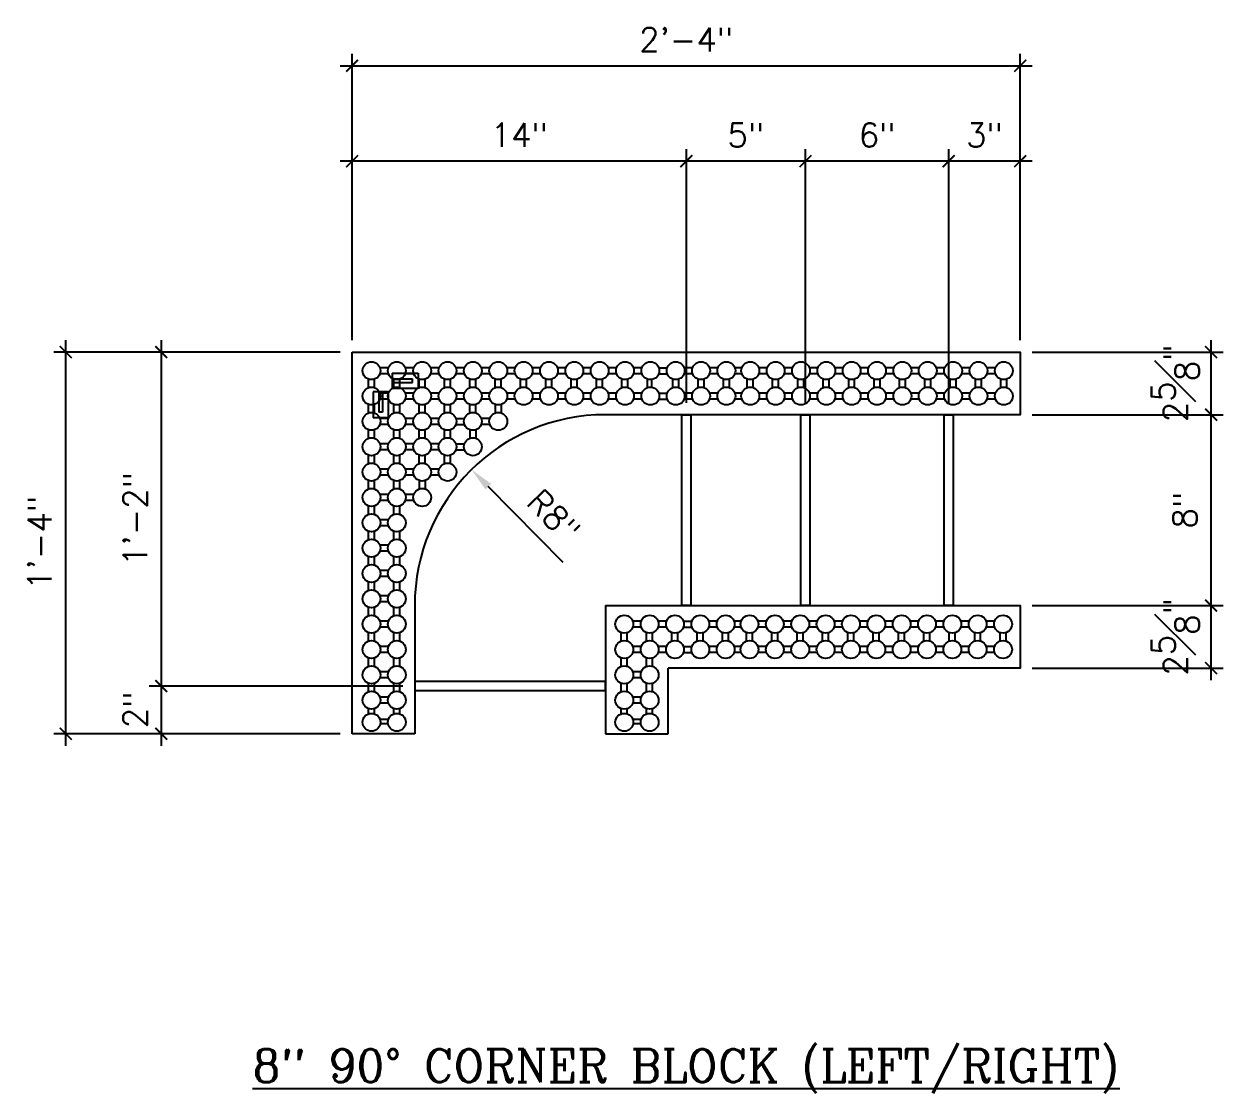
# Model space of a CAD drawing. Header units: inches. Extents: x 164.2 to 218.5, y 5 to 87.3.
# Drawn here: x 164.2 to 214.5, y 5 to 49.8 of the extents above; entities that cross this region are included whole.
import ezdxf

# ---------------------------------------------------------------- set-up
doc = ezdxf.new("R2010")
doc.units = ezdxf.units.IN
doc.header["$MEASUREMENT"] = 0
for name, color, linetype in [('LAYER 2', 2, 'Continuous'), ('LAYER 7', 7, 'Continuous'), ('LAYER 8', 8, 'Continuous')]:
    doc.layers.add(name, color=color, linetype=linetype)
doc.styles.add('NOTES', font='simplex.shx', dxfattribs={"height": 1})
doc.styles.add('ROMAN C', font='romanc.shx', dxfattribs={"height": 0.0938})
doc.dimstyles.new('DIM-18$0', dxfattribs={"dimscale": 8, "dimtxt": 1, "dimasz": 0.125, "dimexe": 0.1875, "dimexo": 0.0625, "dimgap": 0.0625, "dimtad": 1, "dimdec": 4, "dimzin": 3, "dimdsep": 46, "dimlunit": 4, "dimtxsty": 'NOTES', "dimblk1": 'ARCHTICK', "dimblk2": 'ARCHTICK', "dimsah": 1, "dimcen": 0.0625, "dimclrd": 256, "dimclre": 256, "dimclrt": 7, "dimadec": 0, "dimazin": 0, "dimtfac": 1, "dimtdec": 4, "dimtofl": 0, "dimtmove": 0, "dimatfit": 3, "dimldrblk": 'ARCHTICK', "dimfxl": 1, "dimfrac": 2, "dimtolj": 1, "dimtzin": 0, "dimarcsym": 0})

# ---------------------------------------------------------------- blocks, each defined once
blk = doc.blocks.new('_ArchTick')
at = {"color": 0, "linetype": 'ByBlock', "const_width": 0.15}
blk.add_lwpolyline([(-0.5, -0.5), (0.5, 0.5)], dxfattribs=at)
blk = doc.blocks.new('*D13')
at = {"layer": 'DEFPOINTS', "color": 0}
for p in [(202.962, 44.081), (205.958, 36.081), (202.962, 33.456)]:
    blk.add_point(p, dxfattribs=at)
at = {"layer": 'LAYER 8', "lineweight": -2}
for p, q in [((202.962, 33.956), (202.962, 44.581)), ((205.958, 36.581), (205.958, 44.581)), ((206.458, 44.081), (202.462, 44.081))]:
    blk.add_line(p, q, dxfattribs=at)
at = {"layer": 'LAYER 8', "lineweight": -2, "xscale": 0.5, "yscale": 0.5, "zscale": 0.5, "rotation": 180}
blk.add_blockref('_ArchTick', (202.962, 44.081), dxfattribs=at)
at = {"layer": 'LAYER 8', "lineweight": -2, "xscale": 0.5, "yscale": 0.5, "zscale": 0.5}
blk.add_blockref('_ArchTick', (205.958, 44.081), dxfattribs=at)
at = {"layer": 'LAYER 8', "color": 7, "insert": (204.46, 45.176), "char_height": 1, "attachment_point": 5, "style": 'NOTES'}
blk.add_mtext('\\A1;3"', dxfattribs=at)
blk = doc.blocks.new('*D14')
at = {"layer": 'DEFPOINTS', "color": 0}
for p in [(196.958, 44.081), (196.958, 33.456), (202.962, 33.456)]:
    blk.add_point(p, dxfattribs=at)
at = {"layer": 'LAYER 8', "lineweight": -2}
for p, q in [((196.958, 33.956), (196.958, 44.581)), ((202.962, 33.956), (202.962, 44.581)), ((203.462, 44.081), (196.458, 44.081))]:
    blk.add_line(p, q, dxfattribs=at)
at = {"layer": 'LAYER 8', "lineweight": -2, "xscale": 0.5, "yscale": 0.5, "zscale": 0.5, "rotation": 180}
blk.add_blockref('_ArchTick', (196.958, 44.081), dxfattribs=at)
at = {"layer": 'LAYER 8', "lineweight": -2, "xscale": 0.5, "yscale": 0.5, "zscale": 0.5}
blk.add_blockref('_ArchTick', (202.962, 44.081), dxfattribs=at)
at = {"layer": 'LAYER 8', "color": 7, "insert": (199.96, 45.176), "char_height": 1, "attachment_point": 5, "style": 'NOTES'}
blk.add_mtext('\\A1;6"', dxfattribs=at)
blk = doc.blocks.new('*D15')
at = {"layer": 'DEFPOINTS', "color": 0}
for p in [(191.967, 44.081), (191.967, 33.456), (196.958, 33.456)]:
    blk.add_point(p, dxfattribs=at)
at = {"layer": 'LAYER 8', "lineweight": -2}
for p, q in [((191.967, 33.956), (191.967, 44.581)), ((196.958, 33.956), (196.958, 44.581)), ((197.458, 44.081), (191.467, 44.081))]:
    blk.add_line(p, q, dxfattribs=at)
at = {"layer": 'LAYER 8', "lineweight": -2, "xscale": 0.5, "yscale": 0.5, "zscale": 0.5, "rotation": 180}
blk.add_blockref('_ArchTick', (191.967, 44.081), dxfattribs=at)
at = {"layer": 'LAYER 8', "lineweight": -2, "xscale": 0.5, "yscale": 0.5, "zscale": 0.5}
blk.add_blockref('_ArchTick', (196.958, 44.081), dxfattribs=at)
at = {"layer": 'LAYER 8', "color": 7, "insert": (194.462, 45.176), "char_height": 1, "attachment_point": 5, "style": 'NOTES'}
blk.add_mtext('\\A1;5"', dxfattribs=at)
blk = doc.blocks.new('*D16')
at = {"layer": 'DEFPOINTS', "color": 0}
for p in [(177.958, 44.081), (177.958, 36.081), (191.967, 33.456)]:
    blk.add_point(p, dxfattribs=at)
at = {"layer": 'LAYER 8', "lineweight": -2}
for p, q in [((177.958, 36.581), (177.958, 44.581)), ((191.967, 33.956), (191.967, 44.581)), ((192.467, 44.081), (177.458, 44.081))]:
    blk.add_line(p, q, dxfattribs=at)
at = {"layer": 'LAYER 8', "lineweight": -2, "xscale": 0.5, "yscale": 0.5, "zscale": 0.5, "rotation": 180}
blk.add_blockref('_ArchTick', (177.958, 44.081), dxfattribs=at)
at = {"layer": 'LAYER 8', "lineweight": -2, "xscale": 0.5, "yscale": 0.5, "zscale": 0.5}
blk.add_blockref('_ArchTick', (191.967, 44.081), dxfattribs=at)
at = {"layer": 'LAYER 8', "color": 7, "insert": (184.962, 45.176), "char_height": 1, "attachment_point": 5, "style": 'NOTES'}
blk.add_mtext('\\A1;14"', dxfattribs=at)
blk = doc.blocks.new('*D5')
at = {"layer": 'DEFPOINTS', "color": 0}
for p in [(205.958, 25.456), (213.958, 25.456), (205.958, 22.831)]:
    blk.add_point(p, dxfattribs=at)
at = {"layer": 'LAYER 8', "lineweight": -2}
for p, q in [((213.958, 22.331), (213.958, 25.956)), ((206.458, 25.456), (214.458, 25.456)), ((206.458, 22.831), (214.458, 22.831))]:
    blk.add_line(p, q, dxfattribs=at)
at = {"layer": 'LAYER 8', "lineweight": -2, "xscale": 0.5, "yscale": 0.5, "zscale": 0.5}
for p, rotation in [((213.958, 25.456), 90), ((213.958, 22.831), 270)]:
    blk.add_blockref('_ArchTick', p, dxfattribs=dict(at, rotation=rotation))
at = {"layer": 'LAYER 8', "color": 7, "insert": (212.458, 24.144), "char_height": 1, "attachment_point": 5, "rotation": 90, "style": 'NOTES'}
blk.add_mtext('\\A1;2{\\H1.000000x;\\S5#8;}"', dxfattribs=at)
blk = doc.blocks.new('*D6')
at = {"layer": 'DEFPOINTS', "color": 0}
for p in [(205.958, 33.456), (213.958, 33.456), (205.958, 25.456)]:
    blk.add_point(p, dxfattribs=at)
at = {"layer": 'LAYER 8', "lineweight": -2}
for p, q in [((213.958, 24.956), (213.958, 33.956)), ((206.458, 33.456), (214.458, 33.456)), ((206.458, 25.456), (214.458, 25.456))]:
    blk.add_line(p, q, dxfattribs=at)
at = {"layer": 'LAYER 8', "lineweight": -2, "xscale": 0.5, "yscale": 0.5, "zscale": 0.5}
for p, rotation in [((213.958, 33.456), 90), ((213.958, 25.456), 270)]:
    blk.add_blockref('_ArchTick', p, dxfattribs=dict(at, rotation=rotation))
at = {"layer": 'LAYER 8', "color": 7, "insert": (212.862, 29.456), "char_height": 1, "attachment_point": 5, "rotation": 90, "style": 'NOTES'}
blk.add_mtext('\\A1;8"', dxfattribs=at)
blk = doc.blocks.new('*D7')
at = {"layer": 'DEFPOINTS', "color": 0}
for p in [(205.958, 36.081), (213.958, 36.081), (205.958, 33.456)]:
    blk.add_point(p, dxfattribs=at)
at = {"layer": 'LAYER 8', "lineweight": -2}
for p, q in [((213.958, 32.956), (213.958, 36.581)), ((206.458, 36.081), (214.458, 36.081)), ((206.458, 33.456), (214.458, 33.456))]:
    blk.add_line(p, q, dxfattribs=at)
at = {"layer": 'LAYER 8', "lineweight": -2, "xscale": 0.5, "yscale": 0.5, "zscale": 0.5}
for p, rotation in [((213.958, 36.081), 90), ((213.958, 33.456), 270)]:
    blk.add_blockref('_ArchTick', p, dxfattribs=dict(at, rotation=rotation))
at = {"layer": 'LAYER 8', "color": 7, "insert": (212.458, 34.769), "char_height": 1, "attachment_point": 5, "rotation": 90, "style": 'NOTES'}
blk.add_mtext('\\A1;2{\\H1.000000x;\\S5#8;}"', dxfattribs=at)
blk = doc.blocks.new('*D8')
at = {"layer": 'DEFPOINTS', "color": 0}
for p in [(182.964, 31.151), (188.583, 25.456)]:
    blk.add_point(p, dxfattribs=at)
at = {"layer": 'LAYER 8', "lineweight": -2}
blk.add_line((186.805, 27.258), (183.667, 30.439), dxfattribs=at)
at = {"layer": 'LAYER 8'}
blk.add_solid([(183.785, 30.556), (183.548, 30.322), (182.964, 31.151)], dxfattribs=at)
at = {"layer": 'LAYER 8', "color": 7, "insert": (186.414, 29.214), "char_height": 1, "attachment_point": 5, "rotation": 314.6122, "style": 'NOTES'}
blk.add_mtext('\\A1;R8"', dxfattribs=at)
blk = doc.blocks.new('*D9')
at = {"layer": 'DEFPOINTS', "color": 0}
for p in [(177.958, 36.081), (169.958, 22.081), (180.583, 22.081)]:
    blk.add_point(p, dxfattribs=at)
at = {"layer": 'LAYER 8', "lineweight": -2}
for p, q in [((169.958, 36.581), (169.958, 21.581)), ((177.458, 36.081), (169.458, 36.081)), ((180.083, 22.081), (169.458, 22.081))]:
    blk.add_line(p, q, dxfattribs=at)
at = {"layer": 'LAYER 8', "lineweight": -2, "xscale": 0.5, "yscale": 0.5, "zscale": 0.5}
for p, rotation in [((169.958, 36.081), 90), ((169.958, 22.081), 270)]:
    blk.add_blockref('_ArchTick', p, dxfattribs=dict(at, rotation=rotation))
at = {"layer": 'LAYER 8', "color": 7, "insert": (168.862, 29.081), "char_height": 1, "attachment_point": 5, "rotation": 90, "style": 'NOTES'}
blk.add_mtext('\\A1;1\'-2"', dxfattribs=at)
blk = doc.blocks.new('*D10')
at = {"layer": 'DEFPOINTS', "color": 0}
for p in [(180.583, 22.081), (169.958, 20.081), (177.958, 20.081)]:
    blk.add_point(p, dxfattribs=at)
at = {"layer": 'LAYER 8', "lineweight": -2}
for p, q in [((169.958, 22.581), (169.958, 19.581)), ((180.083, 22.081), (169.458, 22.081)), ((177.458, 20.081), (169.458, 20.081))]:
    blk.add_line(p, q, dxfattribs=at)
at = {"layer": 'LAYER 8', "lineweight": -2, "xscale": 0.5, "yscale": 0.5, "zscale": 0.5}
for p, rotation in [((169.958, 22.081), 90), ((169.958, 20.081), 270)]:
    blk.add_blockref('_ArchTick', p, dxfattribs=dict(at, rotation=rotation))
at = {"layer": 'LAYER 8', "color": 7, "insert": (168.862, 21.081), "char_height": 1, "attachment_point": 5, "rotation": 90, "style": 'NOTES'}
blk.add_mtext('\\A1;2"', dxfattribs=at)
blk = doc.blocks.new('*D11')
at = {"layer": 'DEFPOINTS', "color": 0}
for p in [(165.958, 36.081), (177.958, 36.081), (177.958, 20.081)]:
    blk.add_point(p, dxfattribs=at)
at = {"layer": 'LAYER 8', "lineweight": -2}
for p, q in [((165.958, 19.581), (165.958, 36.581)), ((177.458, 36.081), (165.458, 36.081)), ((177.458, 20.081), (165.458, 20.081))]:
    blk.add_line(p, q, dxfattribs=at)
at = {"layer": 'LAYER 8', "lineweight": -2, "xscale": 0.5, "yscale": 0.5, "zscale": 0.5}
for p, rotation in [((165.958, 36.081), 90), ((165.958, 20.081), 270)]:
    blk.add_blockref('_ArchTick', p, dxfattribs=dict(at, rotation=rotation))
at = {"layer": 'LAYER 8', "color": 7, "insert": (164.862, 28.081), "char_height": 1, "attachment_point": 5, "rotation": 90, "style": 'NOTES'}
blk.add_mtext('\\A1;1\'-4"', dxfattribs=at)
blk = doc.blocks.new('*D12')
at = {"layer": 'DEFPOINTS', "color": 0}
for p in [(205.958, 48.081), (177.958, 36.081), (205.958, 36.081)]:
    blk.add_point(p, dxfattribs=at)
at = {"layer": 'LAYER 8', "lineweight": -2}
for p, q in [((177.958, 36.581), (177.958, 48.581)), ((205.958, 36.581), (205.958, 48.581)), ((177.458, 48.081), (206.458, 48.081))]:
    blk.add_line(p, q, dxfattribs=at)
at = {"layer": 'LAYER 8', "lineweight": -2, "xscale": 0.5, "yscale": 0.5, "zscale": 0.5, "rotation": 180}
blk.add_blockref('_ArchTick', (177.958, 48.081), dxfattribs=at)
at = {"layer": 'LAYER 8', "lineweight": -2, "xscale": 0.5, "yscale": 0.5, "zscale": 0.5}
blk.add_blockref('_ArchTick', (205.958, 48.081), dxfattribs=at)
at = {"layer": 'LAYER 8', "color": 7, "insert": (191.958, 49.176), "char_height": 1, "attachment_point": 5, "style": 'NOTES'}
blk.add_mtext('\\A1;2\'-4"', dxfattribs=at)

msp = doc.modelspace()

# ---------------------------------------------------------------- linework, layer by layer
at = {"layer": 'LAYER 2'}
for p, q in [((179.63397, 35.19839), (180.724, 35.19839)), ((179.63397, 35.19839), (179.63397, 34.57339)), ((180.724, 35.19839), (180.724, 34.57339)), ((179.47147, 34.41089), (178.84647, 34.41089)), ((178.84647, 34.41089), (178.84647, 33.32086)), ((179.47147, 34.41089), (179.47147, 33.32086)), ((179.63397, 34.57339), (180.724, 34.57339)), ((179.47147, 33.32086), (178.84647, 33.32086))]:
    msp.add_line(p, q, dxfattribs=at)
for points in [[(177.9577, 36.08101), (205.9577, 36.08101), (205.9577, 33.45601), (188.5827, 33.45601)], [(177.9577, 20.08101), (177.9577, 36.08101)], [(180.5827, 25.45601), (180.5827, 20.08101)], [(188.5827, 25.45601), (205.9577, 25.45601), (205.9577, 22.83101), (191.2077, 22.83101)], [(188.5827, 25.45601), (188.5827, 20.08101)], [(191.2077, 20.08101), (191.2077, 22.83101)], [(180.5827, 20.08101), (177.9577, 20.08101)], [(188.5827, 20.08101), (191.2077, 20.08101)]]:
    msp.add_lwpolyline(points, dxfattribs=at)
msp.add_arc((188.5827, 25.45601), 8, 90, 180, dxfattribs=at)
at = {"layer": 'LAYER 8'}
for p, q in [((179.47889, 35.42403), (179.12401, 35.42403)), ((180.54139, 35.42403), (180.18651, 35.42403)), ((181.60389, 35.42403), (181.24901, 35.42403)), ((182.66639, 35.42403), (182.31151, 35.42403)), ((183.72889, 35.42403), (183.37401, 35.42403)), ((184.79139, 35.42403), (184.43651, 35.42403)), ((185.85389, 35.42403), (185.49901, 35.42403)), ((186.91639, 35.42403), (186.56151, 35.42403)), ((187.97889, 35.42403), (187.62401, 35.42403)), ((189.04139, 35.42403), (188.68651, 35.42403)), ((190.10389, 35.42403), (189.74901, 35.42403)), ((190.81151, 35.42403), (191.16639, 35.42403)), ((192.22889, 35.42403), (191.87401, 35.42403)), ((193.29139, 35.42403), (192.93651, 35.42403)), ((194.29139, 35.42403), (193.99901, 35.42403)), ((195.35389, 35.42403), (194.99901, 35.42403)), ((196.41639, 35.42403), (196.06151, 35.42403)), ((197.47889, 35.42403), (197.12401, 35.42403)), ((198.54139, 35.42403), (198.18651, 35.42403)), ((199.60389, 35.42403), (199.24901, 35.42403)), ((200.66639, 35.42403), (200.31151, 35.42403)), ((201.72889, 35.42403), (201.37401, 35.42403)), ((202.79139, 35.42403), (202.43651, 35.42403)), ((203.85389, 35.42403), (203.49901, 35.42403)), ((204.91639, 35.42403), (204.56151, 35.42403)), ((178.64374, 34.59029), (178.64374, 34.94672)), ((178.89447, 34.59107), (178.89447, 34.94595)), ((179.47967, 35.1733), (179.12323, 35.1733)), ((179.70624, 34.59029), (179.70624, 34.94672)), ((179.95697, 34.59107), (179.95697, 34.94595)), ((180.54217, 35.1733), (180.18573, 35.1733)), ((180.76874, 34.59029), (180.76874, 34.94672)), ((181.01947, 34.59107), (181.01947, 34.94595)), ((181.60467, 35.1733), (181.24823, 35.1733)), ((181.83124, 34.59029), (181.83124, 34.94672)), ((182.08197, 34.59107), (182.08197, 34.94595)), ((182.66717, 35.1733), (182.31073, 35.1733)), ((182.89374, 34.59029), (182.89374, 34.94672)), ((183.14447, 34.59107), (183.14447, 34.94595)), ((183.72967, 35.1733), (183.37323, 35.1733)), ((183.95624, 34.59029), (183.95624, 34.94672)), ((184.20697, 34.59107), (184.20697, 34.94595)), ((184.79217, 35.1733), (184.43573, 35.1733)), ((185.01874, 34.59029), (185.01874, 34.94672)), ((185.26947, 34.59107), (185.26947, 34.94595)), ((185.85467, 35.1733), (185.49823, 35.1733)), ((186.08124, 34.59029), (186.08124, 34.94672)), ((186.33197, 34.59107), (186.33197, 34.94595)), ((186.91717, 35.1733), (186.56073, 35.1733)), ((187.14374, 34.59029), (187.14374, 34.94672)), ((187.39447, 34.59107), (187.39447, 34.94595)), ((187.97967, 35.1733), (187.62323, 35.1733)), ((188.20624, 34.59029), (188.20624, 34.94672)), ((188.45697, 34.59107), (188.45697, 34.94595)), ((189.04217, 35.1733), (188.68573, 35.1733)), ((189.26874, 34.59029), (189.26874, 34.94672)), ((189.51947, 34.59107), (189.51947, 34.94595)), ((190.10467, 35.1733), (189.74823, 35.1733)), ((190.33124, 34.59029), (190.33124, 34.94672)), ((190.51947, 34.59107), (190.51947, 34.94595)), ((190.81073, 35.1733), (191.16717, 35.1733)), ((191.39374, 34.59029), (191.39374, 34.94672)), ((191.64447, 34.59107), (191.64447, 34.94595)), ((192.22967, 35.1733), (191.87323, 35.1733)), ((192.45624, 34.59029), (192.45624, 34.94672)), ((192.70697, 34.59107), (192.70697, 34.94595)), ((193.29217, 35.1733), (192.93573, 35.1733)), ((193.51874, 34.59029), (193.51874, 34.94672)), ((193.76947, 34.59107), (193.76947, 34.94595)), ((194.29217, 35.1733), (193.99823, 35.1733)), ((194.51874, 34.59029), (194.51874, 34.94672)), ((194.76947, 34.59107), (194.76947, 34.94595)), ((195.35467, 35.1733), (194.99823, 35.1733)), ((195.58124, 34.59029), (195.58124, 34.94672)), ((195.83197, 34.59107), (195.83197, 34.94595)), ((196.41717, 35.1733), (196.06073, 35.1733)), ((196.64374, 34.59029), (196.64374, 34.94672)), ((196.89447, 34.59107), (196.89447, 34.94595)), ((197.47967, 35.1733), (197.12323, 35.1733)), ((197.70624, 34.59029), (197.70624, 34.94672)), ((197.95697, 34.59107), (197.95697, 34.94595)), ((198.54217, 35.1733), (198.18573, 35.1733)), ((198.76874, 34.59029), (198.76874, 34.94672)), ((199.01947, 34.59107), (199.01947, 34.94595)), ((199.60467, 35.1733), (199.24823, 35.1733)), ((199.83124, 34.59029), (199.83124, 34.94672)), ((200.08197, 34.59107), (200.08197, 34.94595)), ((200.66717, 35.1733), (200.31073, 35.1733)), ((200.89374, 34.59029), (200.89374, 34.94672)), ((201.14447, 34.59107), (201.14447, 34.94595)), ((201.72967, 35.1733), (201.37323, 35.1733)), ((201.95624, 34.59029), (201.95624, 34.94672)), ((202.20697, 34.59107), (202.20697, 34.94595)), ((202.79217, 35.1733), (202.43573, 35.1733)), ((203.01874, 34.59029), (203.01874, 34.94672)), ((203.26947, 34.59107), (203.26947, 34.94595)), ((203.85467, 35.1733), (203.49823, 35.1733)), ((204.08343, 34.59107), (204.08343, 34.94595)), ((204.33416, 34.59029), (204.33416, 34.94672)), ((204.91717, 35.1733), (204.56073, 35.1733)), ((205.14374, 34.59029), (205.14374, 34.94672)), ((205.39447, 34.59107), (205.39447, 34.94595)), ((179.47889, 34.36153), (179.12401, 34.36153)), ((180.54139, 34.36153), (180.18651, 34.36153)), ((181.60389, 34.36153), (181.24901, 34.36153)), ((182.66639, 34.36153), (182.31151, 34.36153)), ((183.72889, 34.36153), (183.37401, 34.36153)), ((184.79139, 34.36153), (184.43651, 34.36153)), ((185.85389, 34.36153), (185.49901, 34.36153)), ((186.91639, 34.36153), (186.56151, 34.36153)), ((187.97889, 34.36153), (187.62401, 34.36153)), ((189.04139, 34.36153), (188.68651, 34.36153)), ((190.10389, 34.36153), (189.74901, 34.36153)), ((190.81151, 34.36153), (191.16639, 34.36153)), ((192.22889, 34.36153), (191.87401, 34.36153)), ((193.29139, 34.36153), (192.93651, 34.36153)), ((194.29139, 34.36153), (193.99901, 34.36153)), ((195.35389, 34.36153), (194.99901, 34.36153)), ((196.41639, 34.36153), (196.06151, 34.36153)), ((197.47889, 34.36153), (197.12401, 34.36153)), ((198.54139, 34.36153), (198.18651, 34.36153)), ((199.60389, 34.36153), (199.24901, 34.36153)), ((200.66639, 34.36153), (200.31151, 34.36153)), ((201.72889, 34.36153), (201.37401, 34.36153)), ((202.79139, 34.36153), (202.43651, 34.36153)), ((203.85389, 34.36153), (203.49901, 34.36153)), ((204.91639, 34.36153), (204.56151, 34.36153)), ((178.64374, 33.52779), (178.64374, 33.88422)), ((178.89447, 33.52857), (178.89447, 33.88345)), ((179.47967, 34.1108), (179.12323, 34.1108)), ((179.70624, 33.52779), (179.70624, 33.88422)), ((179.95697, 33.52857), (179.95697, 33.88345)), ((180.54217, 34.1108), (180.18573, 34.1108)), ((180.76874, 33.52779), (180.76874, 33.88422)), ((181.01947, 33.52857), (181.01947, 33.88345)), ((181.60467, 34.1108), (181.24823, 34.1108)), ((181.83124, 33.52779), (181.83124, 33.88422)), ((182.08197, 33.52857), (182.08197, 33.88345)), ((182.66717, 34.1108), (182.31073, 34.1108)), ((182.89374, 33.52779), (182.89374, 33.88422)), ((183.14447, 33.52857), (183.14447, 33.88345)), ((183.72967, 34.1108), (183.37323, 34.1108)), ((183.95624, 33.88422), (183.95624, 33.52779)), ((184.20697, 33.88345), (184.20697, 33.52857)), ((184.79217, 34.1108), (184.43573, 34.1108)), ((185.85467, 34.1108), (185.49823, 34.1108)), ((186.91717, 34.1108), (186.56073, 34.1108)), ((187.97967, 34.1108), (187.62323, 34.1108)), ((189.04217, 34.1108), (188.68573, 34.1108)), ((190.10467, 34.1108), (189.74823, 34.1108)), ((190.81073, 34.1108), (191.16717, 34.1108)), ((192.22967, 34.1108), (191.87323, 34.1108)), ((193.29217, 34.1108), (192.93573, 34.1108)), ((194.29217, 34.1108), (193.99823, 34.1108)), ((195.35467, 34.1108), (194.99823, 34.1108)), ((196.41717, 34.1108), (196.06073, 34.1108)), ((197.47967, 34.1108), (197.12323, 34.1108)), ((198.54217, 34.1108), (198.18573, 34.1108)), ((199.60467, 34.1108), (199.24823, 34.1108)), ((200.66717, 34.1108), (200.31073, 34.1108)), ((201.72967, 34.1108), (201.37323, 34.1108)), ((202.79217, 34.1108), (202.43573, 34.1108)), ((203.85467, 34.1108), (203.49823, 34.1108)), ((204.91717, 34.1108), (204.56073, 34.1108)), ((179.47889, 33.29903), (179.12401, 33.29903)), ((180.54139, 33.29903), (180.18651, 33.29903)), ((181.60389, 33.29903), (181.24901, 33.29903)), ((182.31073, 33.30122), (182.66717, 33.30122)), ((183.72967, 33.30122), (183.37323, 33.30122)), ((178.64374, 32.46529), (178.64374, 32.82172)), ((178.89447, 32.46607), (178.89447, 32.82095)), ((179.47967, 33.0483), (179.12323, 33.0483)), ((179.70624, 32.46529), (179.70624, 32.82172)), ((179.95697, 32.46607), (179.95697, 32.82095)), ((180.54217, 33.0483), (180.18573, 33.0483)), ((180.76874, 32.46529), (180.76874, 32.82172)), ((181.01947, 32.46607), (181.01947, 32.82095)), ((181.60467, 33.0483), (181.24823, 33.0483)), ((181.83124, 32.46529), (181.83124, 32.82172)), ((182.08197, 32.46607), (182.08197, 32.82095)), ((182.31151, 33.05049), (182.66639, 33.05049)), ((182.89374, 32.82172), (182.89374, 32.46529)), ((183.14447, 32.82095), (183.14447, 32.46607)), ((183.72889, 33.05049), (183.37401, 33.05049)), ((179.47889, 32.23653), (179.12401, 32.23653)), ((180.54139, 32.23653), (180.18651, 32.23653)), ((181.60389, 32.23653), (181.24901, 32.23653)), ((182.31151, 32.23653), (182.66639, 32.23653)), ((178.64374, 31.40279), (178.64374, 31.75922)), ((178.89447, 31.40357), (178.89447, 31.75845)), ((179.47967, 31.9858), (179.12323, 31.9858)), ((179.70624, 31.40279), (179.70624, 31.75922)), ((179.95697, 31.40357), (179.95697, 31.75845)), ((180.54217, 31.9858), (180.18573, 31.9858)), ((180.76874, 31.40279), (180.76874, 31.75922)), ((181.01947, 31.40357), (181.01947, 31.75845)), ((181.60467, 31.9858), (181.24823, 31.9858)), ((181.83343, 31.40357), (181.83343, 31.75845)), ((182.08416, 31.40279), (182.08416, 31.75922)), ((182.31073, 31.9858), (182.66717, 31.9858)), ((179.47889, 31.17403), (179.12401, 31.17403)), ((180.54217, 31.17622), (180.18573, 31.17622)), ((181.60467, 31.17622), (181.24823, 31.17622)), ((178.64374, 30.34029), (178.64374, 30.69672)), ((178.89447, 30.34107), (178.89447, 30.69595)), ((179.47967, 30.9233), (179.12323, 30.9233)), ((179.70624, 30.34029), (179.70624, 30.69672)), ((179.95697, 30.34107), (179.95697, 30.69595)), ((180.54139, 30.92549), (180.18651, 30.92549)), ((180.76874, 30.69672), (180.76874, 30.34029)), ((181.01947, 30.69595), (181.01947, 30.34107)), ((181.60389, 30.92549), (181.24901, 30.92549)), ((179.47967, 29.8608), (179.12323, 29.8608)), ((179.47889, 30.11153), (179.12401, 30.11153)), ((180.54217, 29.8608), (180.18573, 29.8608)), ((180.54139, 30.11153), (180.18651, 30.11153)), ((178.64374, 29.27779), (178.64374, 29.63422)), ((178.89447, 29.27857), (178.89447, 29.63345)), ((179.70624, 29.27779), (179.70624, 29.63422)), ((179.95697, 29.27857), (179.95697, 29.63345)), ((179.47967, 28.7983), (179.12323, 28.7983)), ((179.47889, 29.04903), (179.12401, 29.04903)), ((178.64374, 28.21529), (178.64374, 28.57172)), ((178.89447, 28.21607), (178.89447, 28.57095)), ((179.70624, 28.21529), (179.70624, 28.57172)), ((179.95697, 28.21607), (179.95697, 28.57095)), ((179.47967, 27.7358), (179.12323, 27.7358)), ((179.47889, 27.98653), (179.12401, 27.98653)), ((178.64374, 27.15279), (178.64374, 27.50922)), ((178.89447, 27.15357), (178.89447, 27.50845)), ((179.70624, 27.15279), (179.70624, 27.50922)), ((179.95697, 27.15357), (179.95697, 27.50845)), ((179.47967, 26.6733), (179.12323, 26.6733)), ((179.47889, 26.92403), (179.12401, 26.92403)), ((178.64374, 26.09029), (178.64374, 26.44672)), ((178.89447, 26.09107), (178.89447, 26.44595)), ((179.70624, 26.09029), (179.70624, 26.44672)), ((179.95697, 26.09107), (179.95697, 26.44595)), ((179.47889, 25.86153), (179.12401, 25.86153)), ((178.64374, 25.02779), (178.64374, 25.38422)), ((178.89447, 25.02857), (178.89447, 25.38345)), ((179.47967, 25.6108), (179.12323, 25.6108)), ((179.70624, 25.02779), (179.70624, 25.38422)), ((179.95697, 25.02857), (179.95697, 25.38345)), ((179.47889, 24.79903), (179.12401, 24.79903)), ((190.07264, 24.79903), (189.71776, 24.79903)), ((191.13514, 24.79903), (190.78026, 24.79903)), ((191.84276, 24.79903), (192.19764, 24.79903)), ((193.26014, 24.79903), (192.90526, 24.79903)), ((194.26014, 24.79903), (193.96776, 24.79903)), ((195.32264, 24.79903), (194.96776, 24.79903)), ((196.38514, 24.79903), (196.03026, 24.79903)), ((197.44764, 24.79903), (197.09276, 24.79903)), ((198.51014, 24.79903), (198.15526, 24.79903)), ((199.57264, 24.79903), (199.21776, 24.79903)), ((200.63514, 24.79903), (200.28026, 24.79903)), ((201.69764, 24.79903), (201.34276, 24.79903)), ((202.76014, 24.79903), (202.40526, 24.79903)), ((203.82264, 24.79903), (203.46776, 24.79903)), ((204.88514, 24.79903), (204.53026, 24.79903)), ((178.64374, 23.96529), (178.64374, 24.32172)), ((178.89447, 23.96607), (178.89447, 24.32095)), ((179.47967, 24.5483), (179.12323, 24.5483)), ((179.70624, 23.96529), (179.70624, 24.32172)), ((179.95697, 23.96607), (179.95697, 24.32095)), ((189.23749, 23.96529), (189.23749, 24.32172)), ((189.48822, 23.96607), (189.48822, 24.32095)), ((190.07342, 24.5483), (189.71698, 24.5483)), ((190.29999, 23.96529), (190.29999, 24.32172)), ((190.55072, 23.96607), (190.55072, 24.32095)), ((191.13592, 24.5483), (190.77948, 24.5483)), ((191.36249, 23.96529), (191.36249, 24.32172)), ((191.61322, 23.96607), (191.61322, 24.32095)), ((191.84198, 24.5483), (192.19842, 24.5483)), ((192.42499, 23.96529), (192.42499, 24.32172)), ((192.67572, 23.96607), (192.67572, 24.32095)), ((193.26092, 24.5483), (192.90448, 24.5483)), ((193.48749, 23.96529), (193.48749, 24.32172)), ((193.73822, 23.96607), (193.73822, 24.32095)), ((194.26092, 24.5483), (193.96698, 24.5483)), ((194.48749, 23.96529), (194.48749, 24.32172)), ((194.73822, 23.96607), (194.73822, 24.32095)), ((195.32342, 24.5483), (194.96698, 24.5483)), ((195.54999, 23.96529), (195.54999, 24.32172)), ((195.80072, 23.96607), (195.80072, 24.32095)), ((196.38592, 24.5483), (196.02948, 24.5483)), ((196.61249, 23.96529), (196.61249, 24.32172)), ((196.86322, 23.96607), (196.86322, 24.32095)), ((197.44842, 24.5483), (197.09198, 24.5483)), ((197.67499, 23.96529), (197.67499, 24.32172)), ((197.92572, 23.96607), (197.92572, 24.32095)), ((198.51092, 24.5483), (198.15448, 24.5483)), ((198.73749, 23.96529), (198.73749, 24.32172)), ((198.98822, 23.96607), (198.98822, 24.32095)), ((199.57342, 24.5483), (199.21698, 24.5483)), ((199.79999, 23.96529), (199.79999, 24.32172)), ((200.05072, 23.96607), (200.05072, 24.32095)), ((200.63592, 24.5483), (200.27948, 24.5483)), ((200.86249, 23.96529), (200.86249, 24.32172)), ((201.11322, 23.96607), (201.11322, 24.32095)), ((201.69842, 24.5483), (201.34198, 24.5483)), ((201.92499, 23.96529), (201.92499, 24.32172)), ((202.17572, 23.96607), (202.17572, 24.32095)), ((202.76092, 24.5483), (202.40448, 24.5483)), ((202.98749, 23.96529), (202.98749, 24.32172)), ((203.23822, 23.96607), (203.23822, 24.32095)), ((203.82342, 24.5483), (203.46698, 24.5483)), ((204.04999, 23.96529), (204.04999, 24.32172)), ((204.30072, 23.96607), (204.30072, 24.32095)), ((204.88592, 24.5483), (204.52948, 24.5483)), ((205.11249, 23.96529), (205.11249, 24.32172)), ((205.36322, 23.96607), (205.36322, 24.32095)), ((179.47889, 23.73653), (179.12401, 23.73653)), ((190.07264, 23.73653), (189.71776, 23.73653)), ((191.13514, 23.73653), (190.78026, 23.73653)), ((191.84276, 23.73653), (192.19764, 23.73653)), ((193.26014, 23.73653), (192.90526, 23.73653)), ((194.26014, 23.73653), (193.96776, 23.73653)), ((195.32264, 23.73653), (194.96776, 23.73653)), ((196.38514, 23.73653), (196.03026, 23.73653)), ((197.44764, 23.73653), (197.09276, 23.73653)), ((198.51014, 23.73653), (198.15526, 23.73653)), ((199.57264, 23.73653), (199.21776, 23.73653)), ((200.63514, 23.73653), (200.28026, 23.73653)), ((201.69764, 23.73653), (201.34276, 23.73653)), ((202.76014, 23.73653), (202.40526, 23.73653)), ((203.82264, 23.73653), (203.46776, 23.73653)), ((204.88514, 23.73653), (204.53026, 23.73653)), ((178.64374, 22.90279), (178.64374, 23.25922)), ((178.89447, 22.90357), (178.89447, 23.25845)), ((179.47967, 23.4858), (179.12323, 23.4858)), ((179.70624, 22.90279), (179.70624, 23.25922)), ((179.95697, 22.90357), (179.95697, 23.25845)), ((189.23749, 22.90279), (189.23749, 23.25922)), ((189.48822, 22.90357), (189.48822, 23.25845)), ((190.07342, 23.4858), (189.71698, 23.4858)), ((190.29999, 22.90279), (190.29999, 23.25922)), ((190.55072, 22.90357), (190.55072, 23.25845)), ((191.13592, 23.4858), (190.77948, 23.4858)), ((191.84198, 23.4858), (192.19842, 23.4858)), ((193.26092, 23.4858), (192.90448, 23.4858)), ((194.26092, 23.4858), (193.96698, 23.4858)), ((195.32342, 23.4858), (194.96698, 23.4858)), ((196.38592, 23.4858), (196.02948, 23.4858)), ((197.44842, 23.4858), (197.09198, 23.4858)), ((198.51092, 23.4858), (198.15448, 23.4858)), ((199.57342, 23.4858), (199.21698, 23.4858)), ((200.63592, 23.4858), (200.27948, 23.4858)), ((201.69842, 23.4858), (201.34198, 23.4858)), ((202.76092, 23.4858), (202.40448, 23.4858)), ((203.82342, 23.4858), (203.46698, 23.4858)), ((204.88592, 23.4858), (204.52948, 23.4858)), ((179.47889, 22.67403), (179.12401, 22.67403)), ((190.07264, 22.67403), (189.71776, 22.67403)), ((178.64374, 21.84029), (178.64374, 22.19672)), ((178.89447, 21.84107), (178.89447, 22.19595)), ((179.47967, 22.4233), (179.12323, 22.4233)), ((179.70624, 21.84029), (179.70624, 22.19672)), ((179.95697, 21.84107), (179.95697, 22.19595)), ((189.23749, 21.84029), (189.23749, 22.19672)), ((189.48822, 21.84107), (189.48822, 22.19595)), ((190.07342, 22.4233), (189.71698, 22.4233)), ((190.29999, 21.84029), (190.29999, 22.19672)), ((190.55072, 21.84107), (190.55072, 22.19595)), ((179.47889, 21.61153), (179.12401, 21.61153)), ((190.07264, 21.61153), (189.71776, 21.61153)), ((178.64374, 20.91428), (178.64374, 21.13422)), ((178.89447, 20.91506), (178.89447, 21.13345)), ((179.47967, 21.3608), (179.12323, 21.3608)), ((179.70624, 20.91428), (179.70624, 21.13422)), ((179.95697, 20.91506), (179.95697, 21.13345)), ((189.23749, 20.91428), (189.23749, 21.13422)), ((189.48822, 20.91506), (189.48822, 21.13345)), ((190.07342, 21.3608), (189.71698, 21.3608)), ((190.29999, 20.91428), (190.29999, 21.13422)), ((190.55072, 20.91506), (190.55072, 21.13345)), ((179.47889, 20.68552), (179.12401, 20.68552)), ((190.07264, 20.68552), (189.71776, 20.68552)), ((179.46319, 20.49729), (179.1397, 20.49729)), ((190.05694, 20.49729), (189.73345, 20.49729))]:
    msp.add_line(p, q, dxfattribs=at)
at = {"layer": 'LAYER 8', "color": 5}
for p, q in [((179.63397, 34.96089), (180.48397, 34.96089)), ((179.63397, 34.81089), (180.48397, 34.81089)), ((180.48397, 34.81089), (180.48397, 34.96089)), ((179.08397, 34.41089), (179.08397, 33.56089)), ((179.23397, 34.41089), (179.23397, 33.56089)), ((179.23397, 33.56089), (179.08397, 33.56089))]:
    msp.add_line(p, q, dxfattribs=at)
for points in [[(192.15402, 25.45601), (191.77902, 25.45601), (191.77902, 33.45601), (192.15402, 33.45601)], [(197.1452, 25.45601), (196.7702, 25.45601), (196.7702, 33.45601), (197.1452, 33.45601)], [(203.1548, 25.45601), (202.7702, 25.45601), (202.7702, 33.45601), (203.1548, 33.45601)], [(188.5827, 21.89351), (188.5827, 22.26851), (180.5827, 22.26851), (180.5827, 21.89351)]]:
    msp.add_lwpolyline(points, close=True, dxfattribs=at)
at = {"layer": 'LAYER 8'}
for centre in [(178.7702, 35.29976), (179.8327, 35.29976), (180.8952, 35.29976), (181.9577, 35.29976), (183.0202, 35.29976), (184.0827, 35.29976), (185.1452, 35.29976), (186.2077, 35.29976), (187.2702, 35.29976), (188.3327, 35.29976), (189.3952, 35.29976), (190.4577, 35.29976), (191.5202, 35.29976), (192.5827, 35.29976), (193.6452, 35.29976), (194.6452, 35.29976), (195.7077, 35.29976), (196.7702, 35.29976), (197.8327, 35.29976), (198.8952, 35.29976), (199.9577, 35.29976), (201.0202, 35.29976), (202.0827, 35.29976), (203.1452, 35.29976), (204.2077, 35.29976), (205.2702, 35.29976), (178.7702, 34.23726), (179.8327, 34.23726), (180.8952, 34.23726), (181.9577, 34.23726), (183.0202, 34.23726), (184.0827, 34.23726), (185.1452, 34.23726), (186.2077, 34.23726), (187.2702, 34.23726), (188.3327, 34.23726), (189.3952, 34.23726), (190.4577, 34.23726), (191.5202, 34.23726), (192.5827, 34.23726), (193.6452, 34.23726), (194.6452, 34.23726), (195.7077, 34.23726), (196.7702, 34.23726), (197.8327, 34.23726), (198.8952, 34.23726), (199.9577, 34.23726), (201.0202, 34.23726), (202.0827, 34.23726), (203.1452, 34.23726), (204.2077, 34.23726), (205.2702, 34.23726), (178.7702, 33.17476), (179.8327, 33.17476), (180.8952, 33.17476), (181.9577, 33.17476), (183.0202, 33.17476), (184.0827, 33.17476), (178.7702, 32.11226), (179.8327, 32.11226), (180.8952, 32.11226), (181.9577, 32.11226), (183.0202, 32.11226), (178.7702, 31.04976), (178.7702, 31.04976), (179.8327, 31.04976), (180.8952, 31.04976), (181.9577, 31.04976), (178.7702, 29.98726), (179.8327, 29.98726), (180.8952, 29.98726), (178.7702, 28.92476), (179.8327, 28.92476), (178.7702, 27.86226), (179.8327, 27.86226), (178.7702, 26.79976), (178.7702, 26.79976), (179.8327, 26.79976), (178.7702, 25.73726), (179.8327, 25.73726), (178.7702, 24.67476), (179.8327, 24.67476), (189.36395, 24.67476), (190.42645, 24.67476), (191.48895, 24.67476), (192.55145, 24.67476), (193.61395, 24.67476), (194.61395, 24.67476), (195.67645, 24.67476), (196.73895, 24.67476), (197.80145, 24.67476), (198.86395, 24.67476), (199.92645, 24.67476), (200.98895, 24.67476), (202.05145, 24.67476), (203.11395, 24.67476), (204.17645, 24.67476), (205.23895, 24.67476), (178.7702, 23.61226), (179.8327, 23.61226), (189.36395, 23.61226), (190.42645, 23.61226), (191.48895, 23.61226), (192.55145, 23.61226), (193.61395, 23.61226), (194.61395, 23.61226), (195.67645, 23.61226), (196.73895, 23.61226), (197.80145, 23.61226), (198.86395, 23.61226), (199.92645, 23.61226), (200.98895, 23.61226), (202.05145, 23.61226), (203.11395, 23.61226), (204.17645, 23.61226), (205.23895, 23.61226), (178.7702, 22.54976), (178.7702, 22.54976), (179.8327, 22.54976), (189.36395, 22.54976), (190.42645, 22.54976), (178.7702, 21.48726), (178.7702, 21.48726), (179.8327, 21.48726), (189.36395, 21.48726), (190.42645, 21.48726), (178.7702, 20.56125), (179.8327, 20.56125), (189.36395, 20.56125), (190.42645, 20.56125)]:
    msp.add_circle(centre, 0.375, dxfattribs=at)

# ---------------------------------------------------------------- texts
at = {"layer": 'LAYER 7', "insert": (191.9577, 6.85573), "char_height": 1.375, "width": 51.1351782, "attachment_point": 2, "style": 'ROMAN C'}
msp.add_mtext('{\\L8" 90° CORNER BLOCK (LEFT/RIGHT)}', dxfattribs=at)

# ---------------------------------------------------------------- dimensions: what is measured, and where the dimension line sits
at = {"layer": 'LAYER 8'}
for base, p1, p2, angle, picture, middle in [((205.9577, 48.08101), (177.9577, 36.08101), (205.9577, 36.08101), 180, '*D12', (191.9577, 49.17625)), ((165.9577, 36.08101), (177.9577, 20.08101), (177.9577, 36.08101), 270, '*D11', (164.86246, 28.08101)), ((169.9577, 22.08101), (177.9577, 36.08101), (180.5827, 22.08101), 270, '*D9', (168.86246, 29.08101)), ((213.9577, 33.45601), (205.9577, 25.45601), (205.9577, 33.45601), 270, '*D6', (212.86246, 29.45601))]:
    dim = msp.add_linear_dim(base=base, p1=p1, p2=p2, angle=angle, dimstyle='DIM-18$0', override={"dimasz": 0.0625, "dimexe": 0.0625, "dimdle": 0.0625, "dimfrac": 1}, dxfattribs=at)
    dim.commit()
    dim.dimension.update_dxf_attribs({"geometry": picture, "text_midpoint": middle})
dim = msp.add_linear_dim(base=(177.9577, 44.08101), p1=(191.96652, 33.45601), p2=(177.9577, 36.08101), angle=180, text='14"', dimstyle='DIM-18$0', override={"dimasz": 0.0625, "dimexe": 0.0625, "dimdle": 0.0625, "dimfrac": 1}, dxfattribs=at)
dim.commit()
dim.dimension.update_dxf_attribs({"geometry": '*D16', "text_midpoint": (184.96211, 44.08101), "dimtype": 160})
for base, p1, p2, angle, picture, middle in [((191.96652, 44.08101), (196.9577, 33.45601), (191.96652, 33.45601), 180, '*D15', (194.46211, 44.08101)), ((196.9577, 44.08101), (202.9625, 33.45601), (196.9577, 33.45601), 180, '*D14', (199.9601, 44.08101)), ((202.9625, 44.08101), (205.9577, 36.08101), (202.9625, 33.45601), 180, '*D13', (204.4601, 44.08101)), ((213.9577, 36.08101), (205.9577, 33.45601), (205.9577, 36.08101), 270, '*D7', (213.9577, 34.76851)), ((213.9577, 25.45601), (205.9577, 22.83101), (205.9577, 25.45601), 270, '*D5', (213.9577, 24.14351)), ((169.9577, 20.08101), (180.5827, 22.08101), (177.9577, 20.08101), 270, '*D10', (169.9577, 21.08101))]:
    dim = msp.add_linear_dim(base=base, p1=p1, p2=p2, angle=angle, dimstyle='DIM-18$0', override={"dimasz": 0.0625, "dimexe": 0.0625, "dimdle": 0.0625, "dimfrac": 1}, dxfattribs=at)
    dim.commit()
    dim.dimension.update_dxf_attribs({"geometry": picture, "text_midpoint": middle, "dimtype": 160})
dim = msp.add_radius_dim(center=(188.5827, 25.45601), mpoint=(182.96426, 31.15102), dimstyle='DIM-18$0', override={"dimasz": 0.125, "dimexe": 0.0625, "dimdle": 0.0625, "dimfrac": 1}, dxfattribs=at)
dim.commit()
dim.dimension.update_dxf_attribs({"geometry": '*D8', "text_midpoint": (185.63447, 28.44442), "dimtype": 164})

doc.saveas('drawing.dxf')
